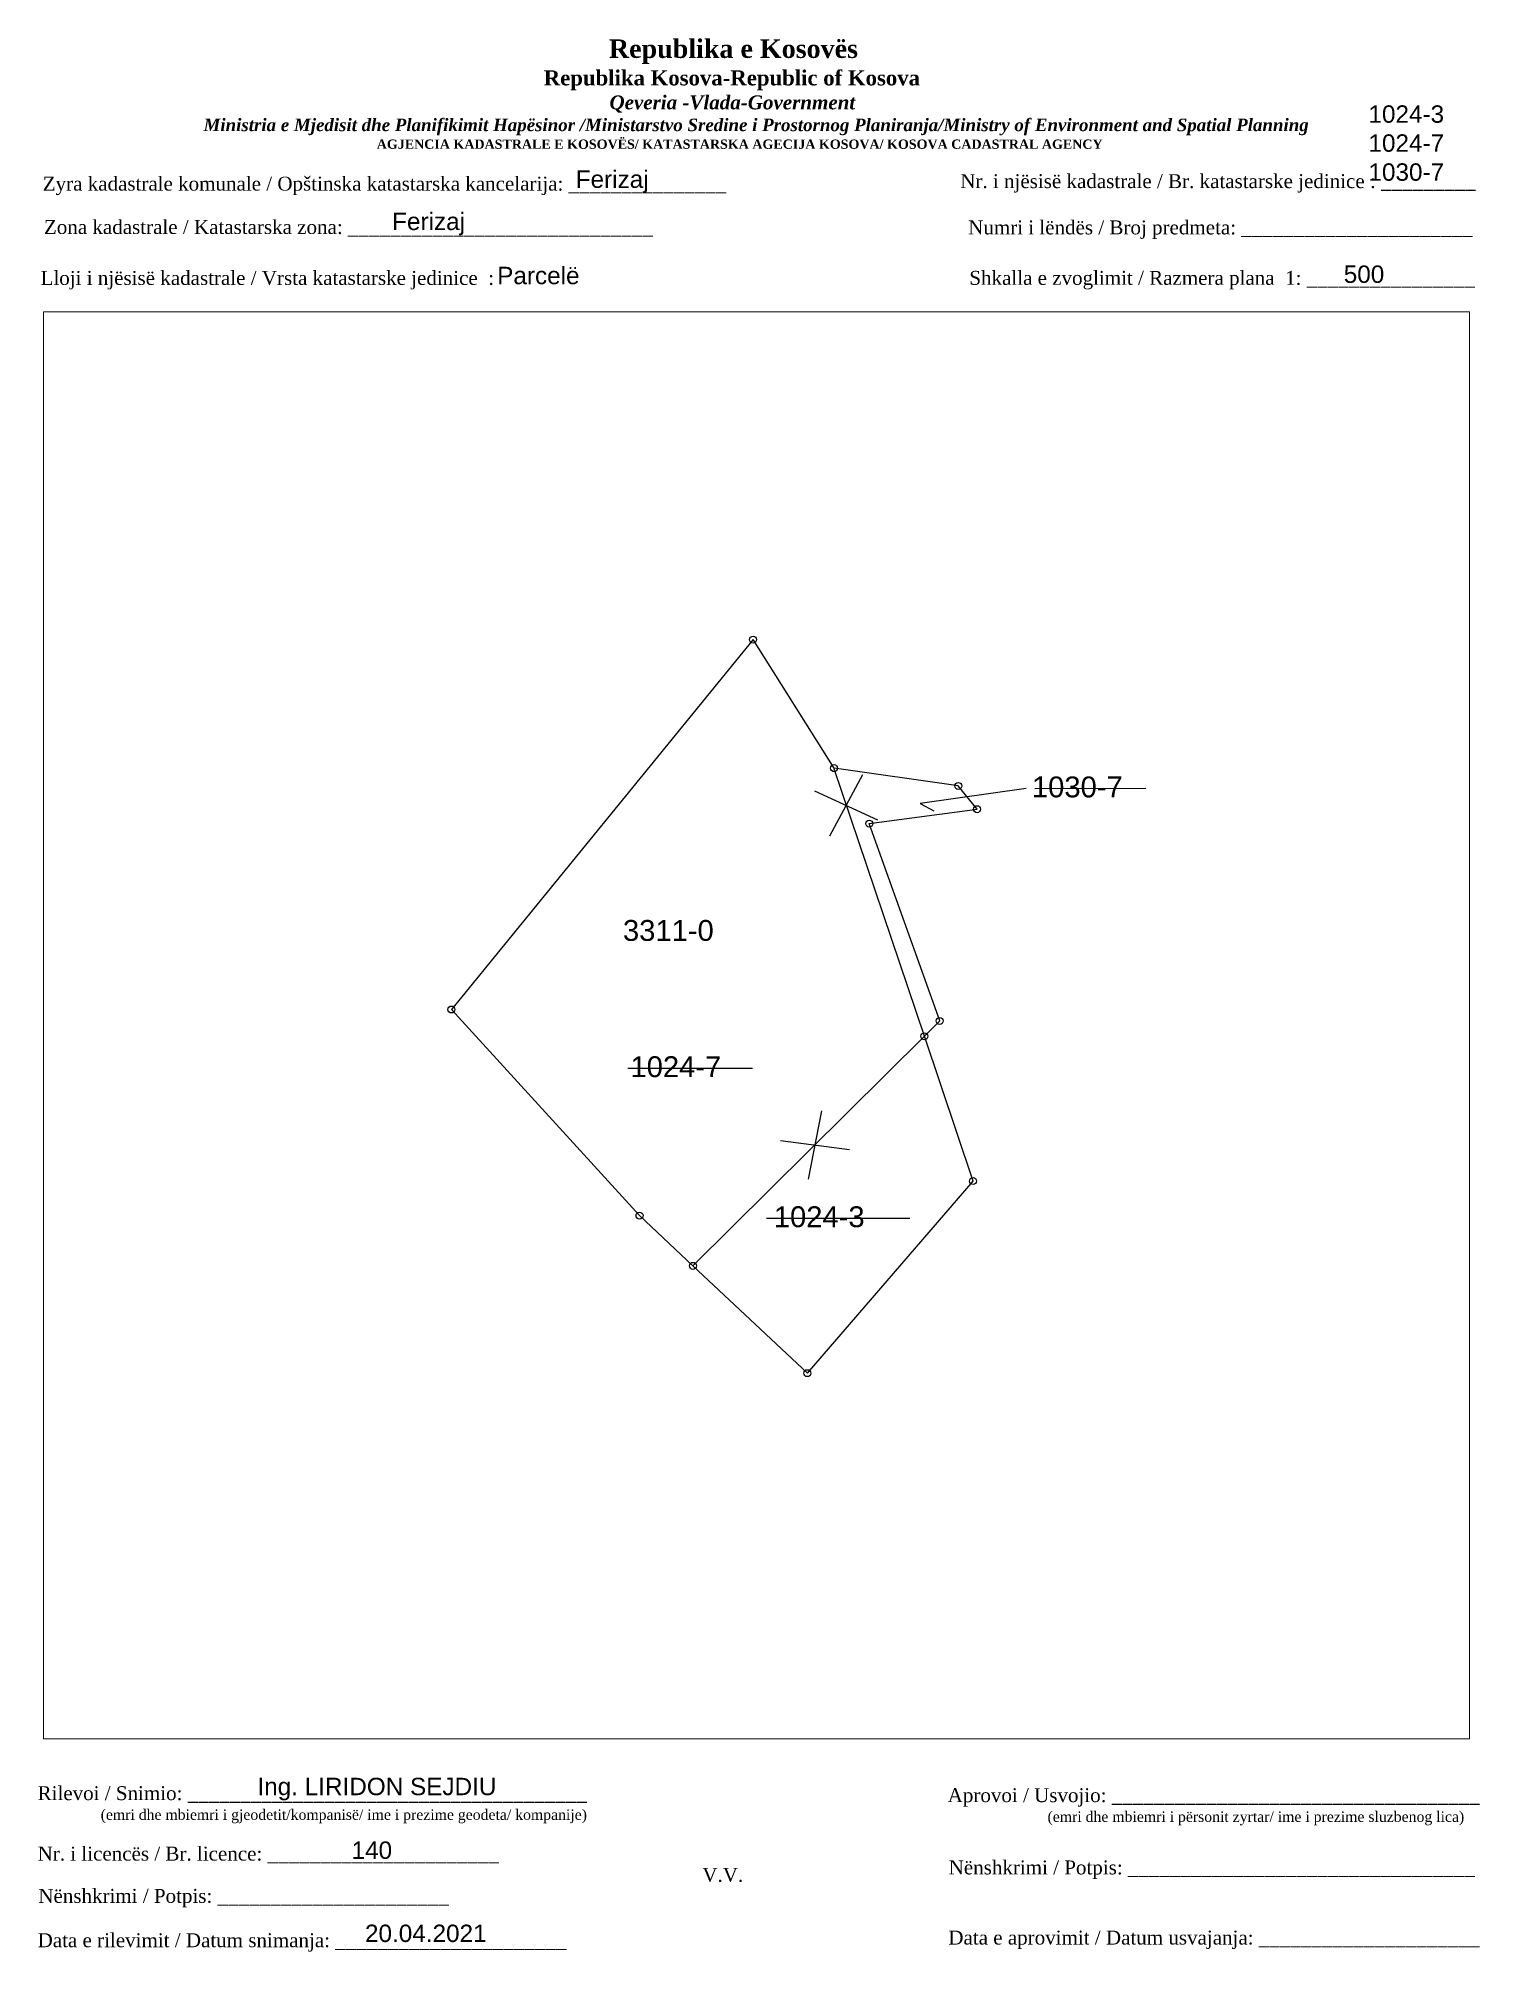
# Paper-space layout 'Manuali Portrait' of a CAD drawing. Header units: metres, sheet in millimetres. Extents: x 1 to 208, y 4 to 278.
# The model-space entities are those that its viewports show. They can reach past a viewport. Long polylines and large blocks are cut down to what shows.
import ezdxf

# ---------------------------------------------------------------- set-up
doc = ezdxf.new("R2010")
doc.units = ezdxf.units.M
for name, color, linetype in [('Korniza_txt', 250, 'Continuous'), ('Parcele_baze', 7, 'Continuous'), ('Parcele_baze_TXT', 7, 'Continuous'), ('Parcele_re', 1, 'Continuous'), ('Parcele_re_TXT', 1, 'Continuous')]:
    doc.layers.add(name, color=color, linetype=linetype)
doc.styles.get("Standard").update_dxf_attribs({"font": 'arial.ttf'})

msp = doc.modelspace()

# ---------------------------------------------------------------- linework, layer by layer
at = {"color": 0, "linetype": 'ByBlock', "lineweight": -2, "transparency": 16777216}
for p, q in [((7512596.99, 4691753.63), (7512596.99, 4691753.63)), ((7512602.81, 4691744.39), (7512602.81, 4691744.39)), ((7512611.74, 4691743.11), (7512611.74, 4691743.11)), ((7512605.34, 4691740.41), (7512605.34, 4691740.41)), ((7512613.09, 4691741.44), (7512613.09, 4691741.44)), ((7512575.31, 4691727.05), (7512575.31, 4691727.05)), ((7512609.3, 4691725.13), (7512609.3, 4691725.13)), ((7512610.4, 4691726.23), (7512610.4, 4691726.23)), ((7512612.8, 4691714.72), (7512612.8, 4691714.72)), ((7512588.83, 4691712.24), (7512588.83, 4691712.24)), ((7512592.67, 4691708.63), (7512592.67, 4691708.63)), ((7512600.89, 4691700.92), (7512600.89, 4691700.92))]:
    msp.add_line(p, q, dxfattribs=at)
for centre in [(7512596.99, 4691753.63), (7512602.81, 4691744.39), (7512611.74, 4691743.11), (7512613.09, 4691741.44), (7512605.34, 4691740.41), (7512575.31, 4691727.05), (7512610.4, 4691726.23), (7512609.3, 4691725.13), (7512612.8, 4691714.72), (7512588.83, 4691712.24), (7512592.67, 4691708.63), (7512600.89, 4691700.92)]:
    msp.add_circle(centre, 0.25, dxfattribs=at)
at = {"layer": 'Parcele_baze', "flags": 128}
msp.add_lwpolyline([(7512605.34, 4691740.41), (7512613.09, 4691741.44), (7512611.74, 4691743.11), (7512602.81, 4691744.39), (7512596.99, 4691753.63), (7512575.31, 4691727.05), (7512588.83, 4691712.24), (7512592.67, 4691708.63), (7512600.89, 4691700.92), (7512612.8, 4691714.72), (7512609.3, 4691725.13), (7512610.4, 4691726.23)], close=True, dxfattribs=at)
for points in [[(7512609.3, 4691725.13), (7512602.81, 4691744.35)], [(7512592.67, 4691708.63), (7512609.3, 4691725.13)]]:
    msp.add_lwpolyline(points, dxfattribs=at)
at = {"layer": 'Parcele_re', "flags": 128}
for points in [[(7512604.86, 4691743.91), (7512602.48, 4691739.51)], [(7512616.61, 4691742.92), (7512609.01, 4691741.85), (7512609.97, 4691741.33)], [(7512617.24, 4691742.92), (7512625.22, 4691742.94)], [(7512601.4, 4691742.75), (7512605.94, 4691740.67)], [(7512587.98, 4691722.83), (7512596.94, 4691722.83)], [(7512601.91, 4691719.76), (7512600.94, 4691714.86)], [(7512598.95, 4691717.63), (7512603.91, 4691716.99)], [(7512597.95, 4691712.05), (7512608.26, 4691712.05)]]:
    msp.add_lwpolyline(points, dxfattribs=at)

# ---------------------------------------------------------------- texts
at = {"layer": 'Parcele_baze_TXT'}
for s, p in [('1030-7', (7512617.03, 4691742.29)), ('1024-7', (7512588.18, 4691722.19)), ('1024-3', (7512598.48, 4691711.41))]:
    msp.add_text(s, height=1.5, dxfattribs=at).set_placement(p)
at = {"layer": 'Parcele_re_TXT'}
msp.add_text('3311-0', height=1.5, dxfattribs=at).set_placement((7512587.64, 4691731.98))

psp = doc.layouts.new('Manuali Portrait')

# ---------------------------------------------------------------- texts
at = {"layer": 'Korniza_txt', "attachment_point": 1}
for s, insert, char_height, width in [('\\pi77.297;{\\fBook Antiqua|b1|i0|c0|p18;\\H1.333x;Republika e Kosovës\\fTimes New Roman|b1|i0|c0|p18;\\P\\pi67.927;\\fBook Antiqua|b1|i0|c0|p18;\\H0.8125x;Republika Kosova-Republic of Kosova\\fTimes New Roman|b1|i0|c0|p18;\\P\\pi77.378;\\fBook Antiqua|b1|i1|c0|p18;\\H0.9233x;Qeveria -Vlada-Government \\P\\pi13.032,l6,t23.033;\\fTimes New Roman|b1|i1|c0|p18;\\H0.9x;Ministria e Mjedisit dhe Planifikimit Hapësinor /Ministarstvo Sredine i Prostornog Planiranja/Ministry of Environment and Spatial Planning\\P\\pi43.931,l0,tz;\\fBook Antiqua|b1|i0|c0|p18;\\H0.7406x;AGJENCIA KADASTRALE E KOSOVËS/ KATASTARSKA AGECIJA KOSOVA/ KOSOVA CADASTRAL AGENCY}', (5.98, 278.31), 2, 191.8237), ('1024-3\\P1024-7\\P1030-7', (192.45, 268.83), 2.5, 29.4868), ('{\\fTimes New Roman|b0|i0|c0|p18; Zyra kadastrale komunale / Opštinska katastarska kancelarija: _______________}', (1.15, 258.58), 2, 114.6874), ('Ferizaj', (78.51, 259.47), 2.5, 29.4868), ('{\\fTimes New Roman|b0|i0|c0|p18;Nr. i njësisë kadastrale / Br. katastarske jedinice : _________}', (133.78, 258.94), 2, 98.5379), ('Ferizaj', (52.12, 253.41), 2.5, 38.4326), ('{\\fTimes New Roman|b0|i0|c0|p18; Zona kadastrale / Katastarska zona: _____________________________}', (1.32, 252.35), 2, 87.8278), ('{\\fTimes New Roman|b0|i0|c0|p18; Numri i lëndës / Broj predmeta: ______________________}', (134.16, 252.29), 2, 83.344), ('{\\fTimes New Roman|b0|i0|c0|p18; Lloji i njësisë kadastrale / Vrsta katastarske jedinice  : }', (0.84, 245.03), 2, 108.0893), ('{\\fArial|b0|i0|c0|p34;Parcelë}', (67.22, 245.63), 2.5, 29.4868), ('{\\fTimes New Roman|b0|i0|c0|p18; Shkalla e zvoglimit / Razmera plana  1: ________________}', (134.33, 245.04), 2, 98.5379), ('500', (188.9, 245.82), 2.5, 29.4868), ('Ing. LIRIDON SEJDIU', (32.76, 28.51), 2.5, 41.9482), ('{\\fTimes New Roman|b0|i0|c0|p18; Rilevoi / Snimio: ______________________________________\\P             \\H0.75x;(emri dhe mbiemri i gjeodetit/kompanisë/ ime i prezime geodeta/ kompanije)}', (0.41, 27.3), 2, 87.3883), ('{\\fTimes New Roman|b0|i0|c0|p18; Aprovoi / Usvojio: ___________________________________\\P                    \\H0.75x;(emri dhe mbiemri i përsonit zyrtar/ ime i prezime sluzbenog lica)}', (131.22, 27.01), 2, 83.344), ('140', (46.29, 19.36), 2.5, 29.4868), ('{\\fTimes New Roman|b0|i0|c0|p18; Nr. i licencës / Br. licence: ______________________\\P                                }', (0.41, 18.61), 2, 83.344), ('{\\fTimes New Roman|b0|i0|c0|p18; Nënshkrimi / Potpis: _________________________________\\P                                 }', (131.36, 16.63), 2, 83.344), ('{\\fTimes New Roman|b0|i0|c0|p18;V.V.                                 }', (96.71, 15.56), 2, 9.4297), ('{\\fTimes New Roman|b0|i0|c0|p18; Nënshkrimi / Potpis: ______________________\\P                                 }', (0.51, 12.54), 2, 83.344), ('{\\fTimes New Roman|b0|i0|c0|p18; Data e rilevimit / Datum snimanja: ______________________\\P                                 }', (0.41, 6.17), 2, 83.344), ('20.04.2021', (48.22, 7.41), 2.5, 29.4868), ('{\\fTimes New Roman|b0|i0|c0|p18; Data e aprovimit / Datum usvajanja: _____________________}', (131.31, 6.55), 2, 83.344)]:
    psp.add_mtext(s, dxfattribs=dict(at, insert=insert, char_height=char_height, width=width))

# ---------------------------------------------------------------- viewports
at = {"layer": '0', "view_target_point": (370776.43, 310629.57)}
psp.add_viewport(center=(104.5, 136.65), size=(204.96, 205.058), view_center_point=(7141820.81, 4381096.35), view_height=102.529, dxfattribs=at)

doc.saveas('drawing.dxf')
